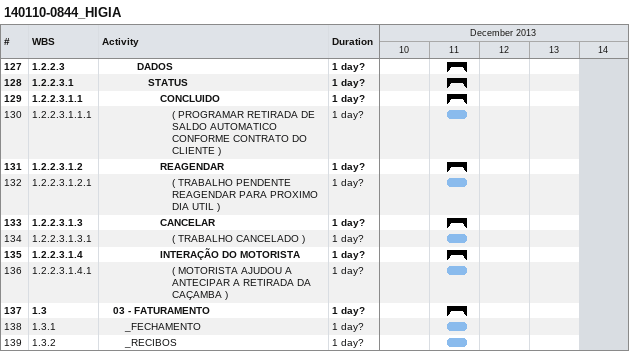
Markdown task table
140110-0844_HIGIA

| ID | WBS | Task | Duration | Start | Finish |
|---|---|---|---|---|---|
| 127 | 1.2.2.3 | **DADOS** | 1d? | 2013-12-11 | 2013-12-11 |
| 128 | 1.2.2.3.1 | **STATUS** | 1d? | 2013-12-11 | 2013-12-11 |
| 129 | 1.2.2.3.1.1 | **CONCLUIDO** | 1d? | 2013-12-11 | 2013-12-11 |
| 130 | 1.2.2.3.1.1.1 | ( PROGRAMAR RETIRADA DE SALDO AUTOMATICO CONFORME CONTRATO DO CLIENTE ) | 1d? | 2013-12-11 | 2013-12-11 |
| 131 | 1.2.2.3.1.2 | **REAGENDAR** | 1d? | 2013-12-11 | 2013-12-11 |
| 132 | 1.2.2.3.1.2.1 | ( TRABALHO PENDENTE REAGENDAR PARA PROXIMO DIA UTIL ) | 1d? | 2013-12-11 | 2013-12-11 |
| 133 | 1.2.2.3.1.3 | **CANCELAR** | 1d? | 2013-12-11 | 2013-12-11 |
| 134 | 1.2.2.3.1.3.1 | ( TRABALHO CANCELADO ) | 1d? | 2013-12-11 | 2013-12-11 |
| 135 | 1.2.2.3.1.4 | **INTERAÇÃO DO MOTORISTA** | 1d? | 2013-12-11 | 2013-12-11 |
| 136 | 1.2.2.3.1.4.1 | ( MOTORISTA AJUDOU A ANTECIPAR A RETIRADA DA CAÇAMBA ) | 1d? | 2013-12-11 | 2013-12-11 |
| 137 | 1.3 | **03 - FATURAMENTO** | 1d? | 2013-12-11 | 2013-12-11 |
| 138 | 1.3.1 | _FECHAMENTO | 1d? | 2013-12-11 | 2013-12-11 |
| 139 | 1.3.2 | _RECIBOS | 1d? | 2013-12-11 | 2013-12-11 |
